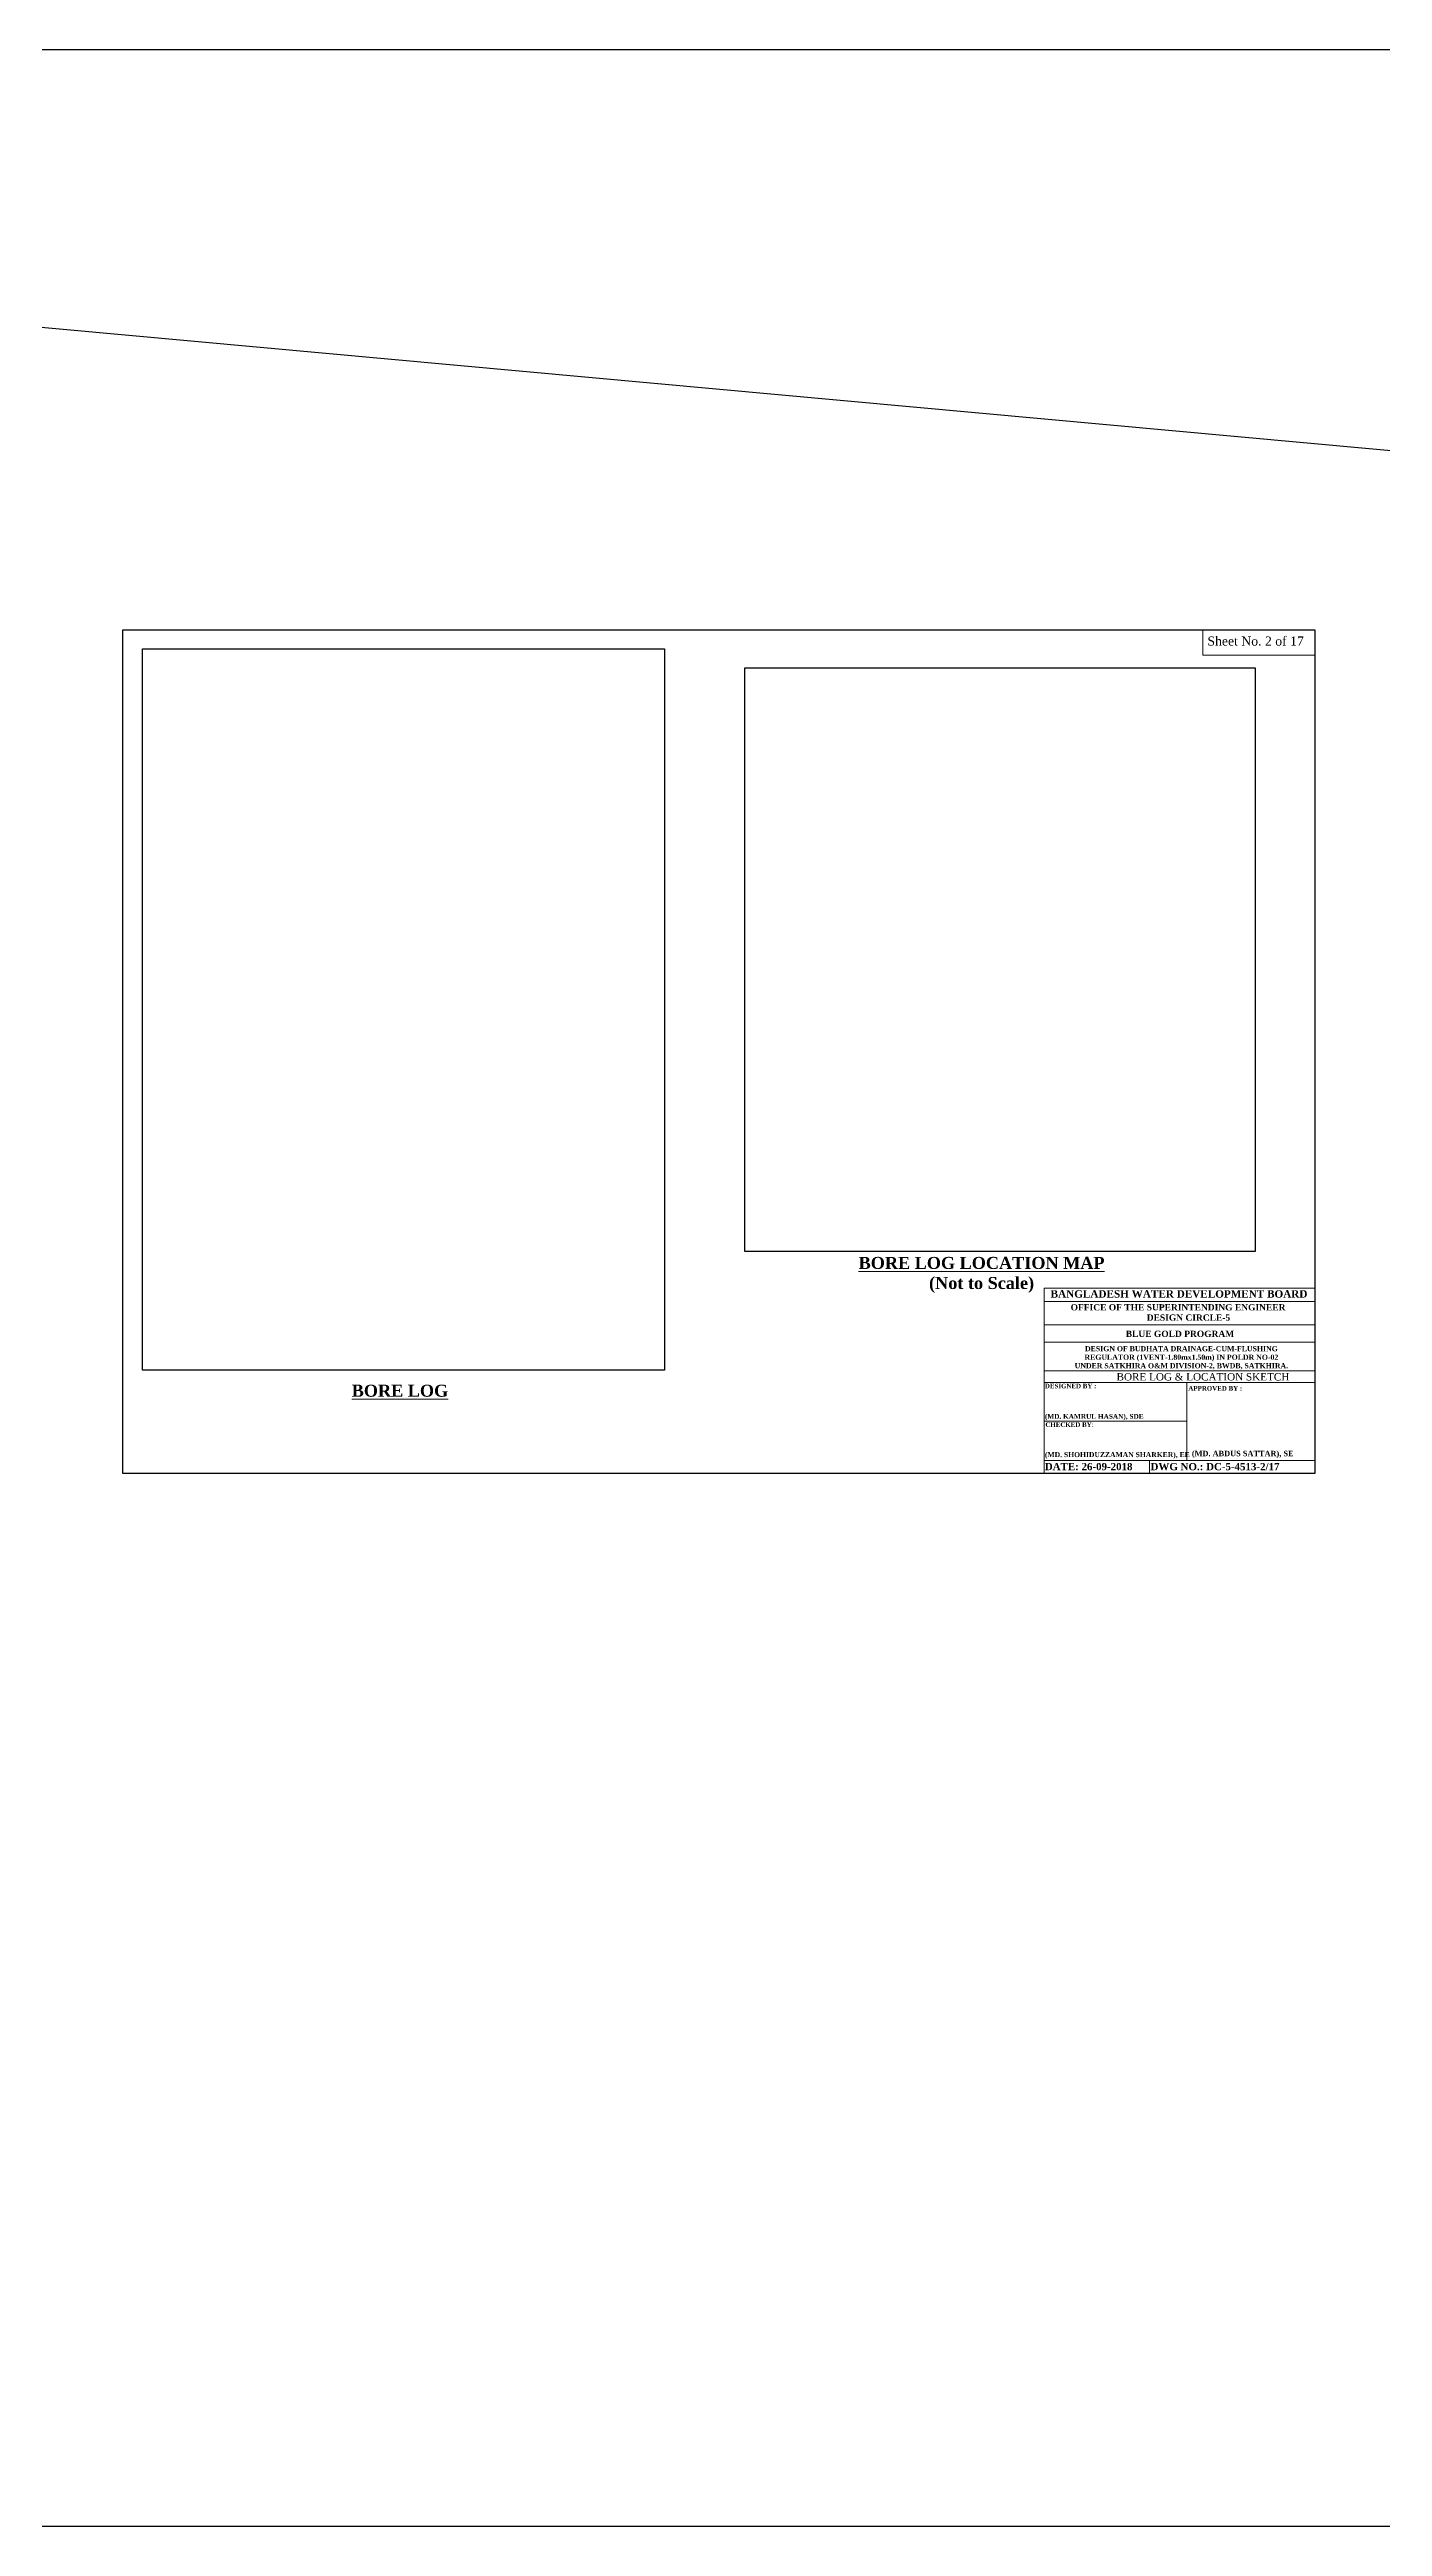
# Model space of a CAD drawing. Extents: x -298162 to 1078160, y -513173 to -216568.
# Drawn here: x -143474 to -75859, y -342283 to -216568 of the extents above; entities that cross this region are included whole.
import ezdxf

# ---------------------------------------------------------------- set-up
doc = ezdxf.new("R2010")
doc.units = 0
doc.header["$MEASUREMENT"] = 0
doc.linetypes.add('ACAD_ISO02W100', pattern=[15, 12, -3])
doc.layers.get('0').update_dxf_attribs({"linetype": 'CONTINUOUS'})
doc.layers.add('doted', color=172, linetype='ACAD_ISO02W100', lineweight=30)
doc.layers.add('LINE', color=7, linetype='CONTINUOUS')
doc.styles.get("Standard").update_dxf_attribs({"font": 'times.ttf', "height": 250})
picture_1 = doc.add_image_def('image4.jpg', size_in_pixel=(3031, 4189))
picture_2 = doc.add_image_def('image5.jpg', size_in_pixel=(1494, 1709))

msp = doc.modelspace()

# ---------------------------------------------------------------- linework, layer by layer
at = {"color": 0, "lineweight": 13}
for p, q in [((-93025.319, -279441.457), (-79269.979, -279441.457)), ((-93025.319, -279441.457), (-93025.319, -288827.221)), ((-93025.319, -280106.745), (-79269.979, -280106.745)), ((-93025.319, -281293.544), (-79269.979, -281293.544)), ((-93025.319, -282167.822), (-79269.979, -282167.822)), ((-93025.319, -283621.37), (-79269.979, -283621.37)), ((-93025.319, -284224.183), (-79269.979, -284224.183)), ((-85782.22, -288173.565), (-85782.22, -284224.183)), ((-85782.22, -288173.565), (-85782.22, -285218.324)), ((-85782.22, -288173.565), (-85782.22, -285218.324)), ((-85782.22, -288173.565), (-85782.22, -285218.324)), ((-93025.319, -286176.281), (-85782.22, -286176.281)), ((-93025.319, -288173.565), (-79442.103, -288173.565)), ((-93025.319, -288827.221), (-79269.979, -288827.221)), ((-91999.915, -288173.565), (-79269.979, -288173.565)), ((-91999.915, -288173.565), (-79442.103, -288173.565)), ((-91999.915, -288173.565), (-79442.103, -288173.565)), ((-87668.193, -288173.565), (-87668.193, -288827.221))]:
    msp.add_line(p, q, dxfattribs=at)
at = {"layer": 'doted', "color": 0, "linetype": 'ByBlock', "lineweight": 13}
msp.add_lwpolyline([(-79269.979, -246041.401), (-84969.264, -246041.401), (-84969.264, -247312.049), (-79269.979, -247312.049)], close=True, dxfattribs=at)
at = {"layer": 'LINE', "color": 1, "linetype": 'ByBlock', "lineweight": -2}
msp.add_line((-298162.249, -216567.594), (1078159.826, -342283.3), dxfattribs=at)
at = {"layer": 'LINE', "color": 1}
msp.add_lwpolyline([(-298162.249, -216567.594), (1078159.826, -216567.594), (1078159.826, -342283.3), (-298162.249, -342283.3)], close=True, dxfattribs=at)
at = {"layer": 'LINE', "color": 0}
msp.add_lwpolyline([(-139775.179, -288827.221), (-79269.979, -288827.221), (-79269.979, -246041.401), (-139775.179, -246041.401)], close=True, dxfattribs=at)

# ---------------------------------------------------------------- texts
at = {"color": 0, "lineweight": 13}
for s, insert, char_height, width, attachment_point in [('{\\fTimes New Roman|b1|i0|c0|p18;BANGLADESH WATER DEVELOPMENT BOARD}', (-92691.455, -279537.606), 375.37746, 13483.43624, 1), ('{\\fTimes New Roman|b1|i0|c0|p18;OFFICE OF THE SUPERINTENDING ENGINEER}', (-91676.787, -280243.999), 318.21998, 11430.35833, 1), ('{\\fTimes New Roman|b1|i0|c0|p18;BLUE GOLD PROGRAM}', (-88880.237, -281592.29), 318.21998, 11430.35833, 1), ('{\\fTimes New Roman|b1|i0|c0|p18;DESIGN CIRCLE-5}', (-87815.196, -280767.048), 318.21998, 11430.35833, 1), ('\\pt1556;{\\fTimes New Roman|b1|i0|c0|p18;DESIGN OF BUDHATA DRAINAGE-CUM-FLUSHING \\PREGULATOR (1VENT-1.80mx1.50m) IN POLDR NO-02 \\PUNDER SATKHIRA O&M DIVISION-2, BWDB, SATKHIRA.}', (-86058.002, -282968.493), 259.25187, 13308.06254, 5), ('           BORE LOG & LOCATION SKETCH', (-90901.906, -283744.625), 374.37645, 13447.48039, 1)]:
    msp.add_mtext(s, dxfattribs=dict(at, insert=insert, char_height=char_height, width=width, attachment_point=attachment_point))
at = {"color": 0, "lineweight": 13, "attachment_point": 1}
for s, insert, char_height in [('{\\fTimes New Roman|b1|i0|c0|p18;DESIGNED BY :}', (-92981.845, -284284.891), 229.82293), ('{\\fTimes New Roman|b1|i0|c0|p18;APPROVED BY :}', (-85704.481, -284404.464), 229.82293), ('{\\fTimes New Roman|b1|i0|c0|p18;(MD. KAMRUL HASAN), SDE}', (-92981.878, -285822.366), 241.31408), ('{\\fTimes New Roman|b1|i0|c0|p18;CHECKED BY\\fTimes New Roman|b0|i0|c0|p18;:\\fTimes New Roman|b1|i0|c0|p18;}', (-92958.507, -286245.506), 229.822932), ('{\\fTimes New Roman|b1|i0|c0|p18;(MD. SHOHIDUZZAMAN SHARKER), EE}', (-92979.81, -287757.21), 252.80523), ('{\\fTimes New Roman|b1|i0|c0|p18;(MD. ABDUS SATTAR), SE}', (-85526.609, -287687.545), 275.78752), ('{\\fTimes New Roman|b1|i0|c0|p18;DATE: 26-09-2018}', (-92986.347, -288306.802), 366.7974), ('{\\fTimes New Roman|b1|i0|c0|p18;DWG NO.: DC-5-4513-2/17}', (-87622.531, -288308.244), 366.7974)]:
    msp.add_mtext(s, dxfattribs=dict(at, insert=insert, char_height=char_height))
at = {"color": 0, "insert": (-119160.513, -305610.738), "char_height": 7.2, "attachment_point": 1}
msp.add_mtext('\\A1;', dxfattribs=at)
at = {"layer": 'doted', "color": 0, "linetype": 'ByBlock', "lineweight": 13}
for s, insert, char_height, width, attachment_point in [('Sheet No. 2 of 17', (-84737.703, -246358.424), 460.83533, 18322.85758, 1), ('{\\fTimes New Roman|b1|i0|c0|p18;\\LBORE LOG LOCATION MAP\\P\\l(Not to Scale)}', (-96194.304, -278761.305), 610.54871, 13353.14786, 5), ('{\\fTimes New Roman|b1|i0|c0|p18;\\LBORE LOG}', (-125699.123, -284641.851), 610.54871, 9951.82094, 5)]:
    msp.add_mtext(s, dxfattribs=dict(at, insert=insert, char_height=char_height, width=width, attachment_point=attachment_point))

# ---------------------------------------------------------------- pictures from other files: only their frames are drawn
at = {"layer": 'LINE', "color": 0}
image = msp.add_image(picture_1, insert=(-138762.167, -283592.312), size_in_units=(26485.715, 36604.639), dxfattribs=at)
image.dxf.flags = 7
image = msp.add_image(picture_2, insert=(-108202.302, -277567.905), size_in_units=(25888.247, 29613.798), dxfattribs=at)
image.dxf.flags = 7

doc.saveas('drawing.dxf')
